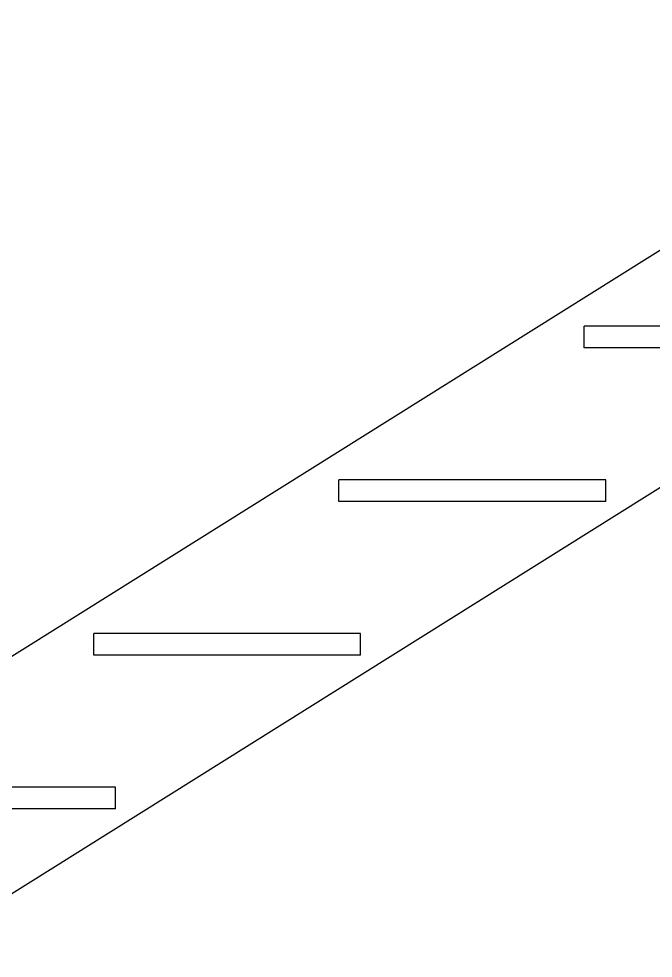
# Model space of a CAD drawing. Header units: millimetres. Extents: x -83614 to 248318, y 36678 to 90681.
# Drawn here: x 244802 to 245542, y 59611 to 60706 of the extents above; entities that cross this region are included whole.
import ezdxf

# ---------------------------------------------------------------- set-up
doc = ezdxf.new("R2010")
doc.units = ezdxf.units.MM
doc.layers.add('LAYER131A', color=131, linetype='Continuous')
doc.layers.add('Struc_Section_Steel', color=11, linetype='Continuous')

msp = doc.modelspace()

# ---------------------------------------------------------------- linework, layer by layer
at = {"layer": 'LAYER131A', "ltscale": 10}
for p, q in [((245460.91225, 60322.43032), (245460.91225, 60347.83032)), ((245772.06225, 60347.83032), (245460.91225, 60347.83032)), ((245772.06225, 60322.43032), (245460.91225, 60322.43032)), ((245175.16225, 60143.36032), (245175.16225, 60168.76032)), ((245486.31225, 60168.76032), (245175.16225, 60168.76032)), ((245486.31225, 60143.36032), (245175.16225, 60143.36032)), ((244889.41225, 59964.29032), (244889.41225, 59989.69032)), ((245200.56225, 59989.69032), (244889.41225, 59989.69032)), ((245200.56225, 59964.29032), (244889.41225, 59964.29032)), ((244914.81225, 59810.62032), (244603.66225, 59810.62032)), ((244914.81225, 59785.22032), (244603.66225, 59785.22032))]:
    msp.add_line(p, q, dxfattribs=at)
at = {"layer": 'LAYER131A'}
for p, q in [((245486.31225, 60143.36032), (245486.31225, 60168.76032)), ((245200.56225, 59964.29032), (245200.56225, 59989.69032)), ((244914.81225, 59785.22032), (244914.81225, 59810.62032))]:
    msp.add_line(p, q, dxfattribs=at)
at = {"layer": 'Struc_Section_Steel', "ltscale": 2}
for p, q in [((245980.08362, 60705.97032), (243409.86225, 59095.29826)), ((246114.96225, 60514.00438), (243563.79088, 58915.27032))]:
    msp.add_line(p, q, dxfattribs=at)

doc.saveas('drawing.dxf')
